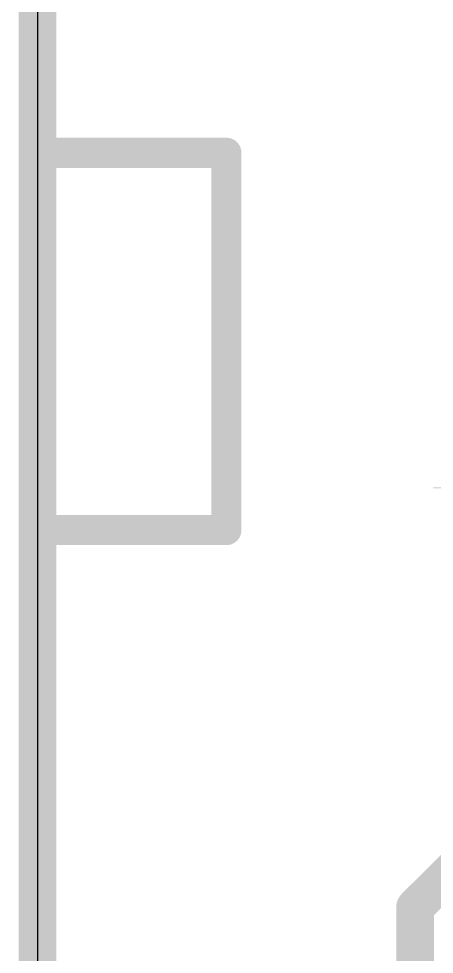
# Model space of a CAD drawing. Extents: x -0.1 to 50.9, y -0.1 to 23.
# Drawn here: x -0.13 to 2.67, y 7.3 to 13.6 of the extents above; entities that cross this region are included whole.
import ezdxf

# ---------------------------------------------------------------- set-up
doc = ezdxf.new("R2010")
doc.units = 0
for name, color, linetype in [('1', 12, 'CONTINUOUS'), ('16', 132, 'CONTINUOUS'), ('20', 53, 'CONTINUOUS'), ('21', 40, 'CONTINUOUS'), ('22', 6, 'CONTINUOUS')]:
    doc.layers.add(name, color=color, linetype=linetype)

# ---------------------------------------------------------------- blocks, each defined once
blk = doc.blocks.new('RECT')
blk.add_solid([(-0.5, -0.5), (0.5, -0.5), (-0.5, 0.5), (0.5, 0.5)])

msp = doc.modelspace()

# ---------------------------------------------------------------- linework, layer by layer
at = {"layer": '1', "const_width": 0.254}
for points in [[(0, 22.86), (0, 0)], [(9.271, 14.351), (2.54, 7.62)], [(2.54, 7.62), (2.54, 5.588)]]:
    msp.add_lwpolyline(points, dxfattribs=at)
at = {"layer": '1', "const_width": 0.127}
for points in [[(2.6035, 7.62, 1), (2.4765, 7.62)], [(2.4951, 7.6649, 1), (2.5849, 7.5751)]]:
    msp.add_lwpolyline(points, format="xyb", dxfattribs=at)
at = {"layer": '16', "const_width": 0.254}
msp.add_lwpolyline([(0, 22.86), (0, 0)], dxfattribs=at)
at = {"layer": '20'}
msp.add_line((0, 20.32), (0, 2.54), dxfattribs=at)
at = {"layer": '21', "const_width": 0.2032}
for points in [[(0, 12.7), (0, 20.32)], [(1.27, 12.7), (0, 12.7)], [(1.27, 10.16), (1.27, 12.7)], [(0, 2.54), (0, 10.16)], [(0, 10.16), (1.27, 10.16)]]:
    msp.add_lwpolyline(points, dxfattribs=at)
at = {"layer": '21', "const_width": 0.1016}
for points in [[(0, 12.7508, 1), (0, 12.6492)], [(1.3208, 12.7, 1), (1.2192, 12.7)], [(1.27, 12.6492, 1), (1.27, 12.7508)], [(-0.0508, 12.7, 1), (0.0508, 12.7)], [(0.0508, 10.16, 1), (-0.0508, 10.16)], [(0, 10.2108, 1), (0, 10.1092)], [(1.2192, 10.16, 1), (1.3208, 10.16)], [(1.27, 10.1092, 1), (1.27, 10.2108)]]:
    msp.add_lwpolyline(points, format="xyb", dxfattribs=at)

# ---------------------------------------------------------------- block references
at = {"layer": '22', "xscale": 1.684, "yscale": 0.0076}
msp.add_blockref('RECT', (3.5052, 10.4445), dxfattribs=at)

doc.saveas('drawing.dxf')
